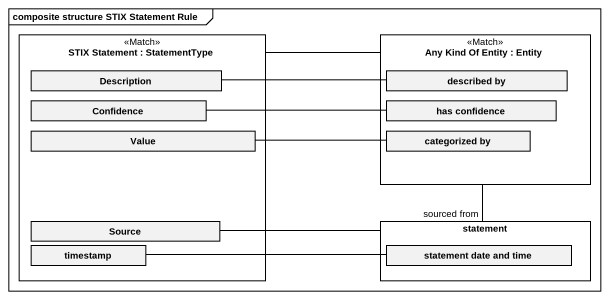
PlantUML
@startuml
mainframe composite structure STIX Statement Rule
rectangle "STIX Statement : StatementType" as STIX_Statement <<Match>> {
  rectangle Description
  rectangle Confidence
  rectangle Value
  rectangle Source
  rectangle timestamp
}
rectangle "Any Kind Of Entity : Entity" as Any_Kind_Of_Entity <<Match>> {
  rectangle "described by" as described_by
  rectangle "has confidence" as has_confidence
  rectangle "categorized by" as categorized_by
}
rectangle statement {
  rectangle "statement date and time" as statement_date_and_time
}
STIX_Statement -right- Any_Kind_Of_Entity
Description -right- described_by
Confidence -right- has_confidence
Value -right- categorized_by
Source -right- statement
statement "sourced from" -up- Any_Kind_Of_Entity
timestamp -right- statement_date_and_time
@enduml
